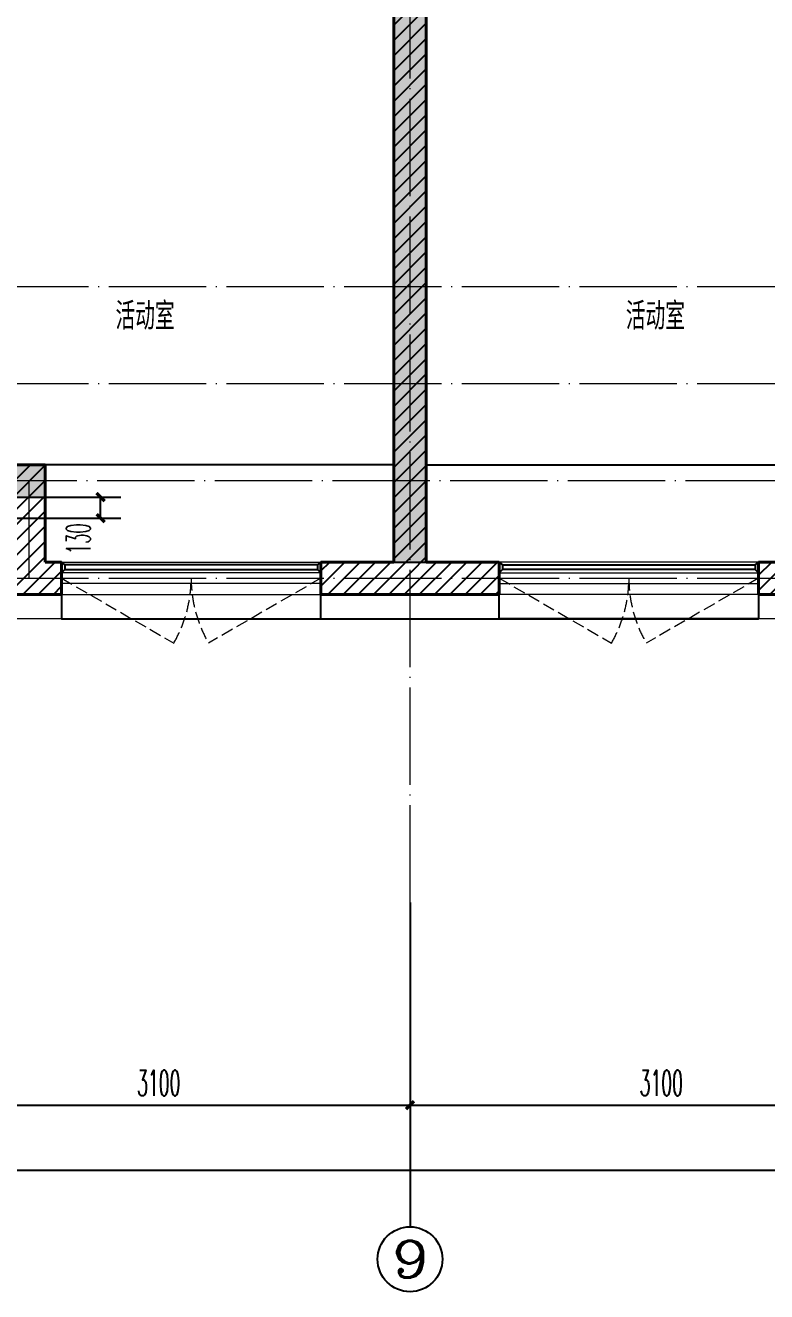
# Model space of a CAD drawing. Extents: x 27938 to 1042331, y -235042 to 1535213.
# Drawn here: x 692244 to 696817, y 130382 to 138192 of the extents above; entities that cross this region are included whole.
import ezdxf
from ezdxf.enums import TextEntityAlignment as Align

# ---------------------------------------------------------------- set-up
doc = ezdxf.new("R2010")
doc.units = 0
doc.header["$LTSCALE"] = 1000
doc.header["$MEASUREMENT"] = 0
doc.linetypes.add('DASH', pattern=[0.35, 0.25, -0.1])
doc.linetypes.add('DOTE', pattern=[2.42, 2, -0.2, 0.02, -0.2])
for name, color, linetype in [('$RECOVER_210609100354-0', 7, 'Continuous'), ('$RECOVER_210609100354-5', 7, 'Continuous'), ('3-栏杆1', 135, 'Continuous'), ('3.5方案汇报，与郭总、侯月琴确定户型_t8$0$2020.03.04 -1安徽标准化洋房户型(UA）_t8_t8$0$看线', 154, 'Continuous'), ('AXIS', 3, 'Continuous'), ('AXIS_TEXT', 4, 'Continuous'), ('COLUMN', 9, 'Continuous'), ('PUB_TEXT', 4, 'Continuous'), ('TWT_DIM', 3, 'Continuous'), ('保温', 6, 'Continuous'), ('看线', 251, 'Continuous')]:
    doc.layers.add(name, color=color, linetype=linetype)
for name, color, linetype, lineweight in [('DOTE', 19, 'DOTE', 9), ('PUB_HATCH', 8, 'Continuous', 9), ('WALL', 9, 'Continuous', 40), ('WINDOW', 8, 'Continuous', 15)]:
    doc.layers.add(name, color=color, linetype=linetype, lineweight=lineweight)
doc.styles.add('_TCH_AXIS', font='COMPLEX', dxfattribs={"bigfont": 'GBCBIG'})
doc.styles.add('_TCH_DIM_T3', font='SIMPLEX.shx', dxfattribs={"width": 0.494118, "bigfont": 'GBCBIG.shx'})
doc.styles.add('COMPLEX', font='COMPLEX')
doc.styles.get("Standard").update_dxf_attribs({"font": 'gbenor.shx', "bigfont": 'gbcbig.shx'})
doc.dimstyles.new('_TCH_ARCH&&50', dxfattribs={"dimtxt": 157.5, "dimasz": 50, "dimexe": 125, "dimexo": 150, "dimgap": 58.75, "dimtad": 1, "dimdec": 0, "dimzin": 0, "dimdsep": 46, "dimtxsty": '_TCH_DIM_T3', "dimblk": 'ARCHTICK', "dimcen": 0.09, "dimclrt": 7, "dimazin": 0, "dimtfac": 1, "dimtdec": 0, "dimtix": 1, "dimtmove": 2, "dimatfit": 3, "dimldrblk": 'ARCHTICK', "dimfxl": 1, "dimtolj": 1, "dimtzin": 0, "dimarcsym": 0})
doc.dimstyles.new('_TWT_ARCH&&50', dxfattribs={"dimtxt": 148.75, "dimasz": 50, "dimexe": 125, "dimexo": 150, "dimgap": 63.125, "dimtad": 1, "dimdec": 0, "dimzin": 0, "dimdsep": 46, "dimtxsty": '_TCH_DIM_T3', "dimblk": 'ARCHTICK', "dimcen": 0.09, "dimclrt": 7, "dimazin": 2, "dimtfac": 1, "dimtdec": 0, "dimtix": 1, "dimtmove": 2, "dimatfit": 3, "dimfxl": 1, "dimtolj": 1, "dimtzin": 0, "dimarcsym": 0})
pattern_1 = [(45, (0, 47.75), (-47.022601, 47.022601), [])]

# ---------------------------------------------------------------- blocks, each defined once
blk = doc.blocks.new('GFDGDGRDGRDG')
at = {"layer": 'DOTE', "linetype": 'DOTE', "ltscale": 0.3}
for p, q in [((587793.7, 360558.3), (587793.7, 366358.3)), ((573593.7, 364358.3), (626393.7, 364358.3)), ((573593.7, 363758.3), (626393.7, 363758.3)), ((626393.7, 363158.3), (573593.7, 363158.3)), ((585443.7, 362558.3), (585443.7, 363158.3)), ((573593.7, 362558.3), (626393.7, 362558.3))]:
    blk.add_line(p, q, dxfattribs=at)
blk = doc.blocks.new('HFHFHFHFTF')
at = {"layer": 'PUB_HATCH'}
blk.add_hatch(color=256, dxfattribs=at).paths.add_polyline_path([(546266.6, 365523.7), (545516.6, 365523.7), (545516.6, 366973.7), (545316.6, 366973.7), (545316.6, 365323.7), (546266.6, 365323.7)])
at = {"layer": 'COLUMN', "color": 8}
for p, q in [((546266.6, 365523.7), (545516.6, 365523.7)), ((546266.6, 365323.7), (546266.6, 365523.7)), ((545316.6, 365323.7), (546266.6, 365323.7))]:
    blk.add_line(p, q, dxfattribs=at)
blk = doc.blocks.new('ASDFSD')
at = {"layer": '3-栏杆1', "color": 0}
for p, q in [((681762.6, 334937.5), (681742.3, 334955.3)), ((681742.3, 334955.3), (681762.6, 334937.5)), ((681742.3, 334888.4), (681762.6, 334908.3)), ((683322.1, 334937.5), (681762.6, 334937.5)), ((681762.6, 334937.5), (681762.6, 334908.3)), ((681762.6, 334908.2), (683322.1, 334908.2)), ((683322.1, 334937.5), (683342.3, 334955.3)), ((683342.3, 334955.3), (683322.1, 334937.5)), ((683322.1, 334937.5), (683322.1, 334908.3)), ((683322.1, 334908.3), (683342.3, 334888.4)), ((683342.3, 334888.4), (683322.1, 334908.3))]:
    blk.add_line(p, q, dxfattribs=at)
blk = doc.blocks.new('VDVDVDCZSCCS')
at = {"layer": '保温', "linetype": 'Continuous', "ltscale": 10}
h = blk.add_hatch(dxfattribs=at)
h.set_pattern_fill('HEX', color=251, scale=10, angle=90, style=0)
h.set_pattern_definition([(90, (0, 0), (-16.49778, 1e-15), [9.525, -19.05]), (210, (0, 0), (8.24889, -14.2874966), [9.525, -19.05]), (150, (6e-16, 9.525), (-8.24889, -14.2874966), [9.525, -19.05])])
h.paths.add_polyline_path([(548416.7, 364923.7), (548616.7, 364923.7), (548616.7, 368523.7), (548416.7, 368523.7)])
at = {"layer": '保温', "color": 251, "linetype": 'Continuous', "ltscale": 10}
blk.add_line((548416.6, 364923.7), (548616.6, 364923.7), dxfattribs=at)
blk = doc.blocks.new('_ArchTick')
at = {"color": 0, "linetype": 'ByBlock', "const_width": 0.4}
blk.add_lwpolyline([(-0.5, -0.5), (0.5, 0.5)], dxfattribs=at)
blk = doc.blocks.new('*D428')
at = {"layer": 'Defpoints', "color": 0}
for p in [(692036.6, 135282.3), (692708.2, 135282.3), (692036.6, 135152.3)]:
    blk.add_point(p, dxfattribs=at)
at = {"layer": 'TWT_DIM', "color": 0, "lineweight": -2}
for p, q in [((692186.6, 135282.3), (692833.2, 135282.3)), ((692708.2, 135152.3), (692708.2, 135282.3)), ((692186.6, 135152.3), (692833.2, 135152.3))]:
    blk.add_line(p, q, dxfattribs=at)
at = {"layer": 'TWT_DIM', "color": 0, "lineweight": -2, "xscale": 50, "yscale": 50, "zscale": 50}
for p, rotation in [((692708.2, 135282.3), 90), ((692708.2, 135152.3), 270)]:
    blk.add_blockref('_ArchTick', p, dxfattribs=dict(at, rotation=rotation))
at = {"layer": 'TWT_DIM', "color": 7, "insert": (692570.7, 135025.7), "char_height": 148.75, "attachment_point": 5, "rotation": 90, "style": '_TCH_DIM_T3'}
blk.add_mtext('\\A1;130', dxfattribs=at)
blk = doc.blocks.new('*D503')
at = {"layer": 'AXIS', "color": 0, "lineweight": -2}
for p, q in [((691516.6, 132632.3), (691516.6, 131407.3)), ((694616.6, 132632.3), (694616.6, 131407.3)), ((691516.6, 131532.3), (694616.6, 131532.3))]:
    blk.add_line(p, q, dxfattribs=at)
at = {"layer": 'Defpoints', "color": 0}
for p in [(691516.6, 132782.3), (694616.6, 132782.3), (694616.6, 131532.3)]:
    blk.add_point(p, dxfattribs=at)
at = {"layer": 'AXIS', "color": 0, "lineweight": -2, "xscale": 50, "yscale": 50, "zscale": 50, "rotation": 180}
blk.add_blockref('_ArchTick', (691516.6, 131532.3), dxfattribs=at)
at = {"layer": 'AXIS', "color": 0, "lineweight": -2, "xscale": 50, "yscale": 50, "zscale": 50}
blk.add_blockref('_ArchTick', (694616.6, 131532.3), dxfattribs=at)
at = {"layer": 'AXIS', "color": 7, "insert": (693066.6, 131669.8), "char_height": 157.5, "attachment_point": 5, "style": '_TCH_DIM_T3'}
blk.add_mtext('\\A1;3100', dxfattribs=at)
blk = doc.blocks.new('*D504')
at = {"layer": 'AXIS', "color": 0, "lineweight": -2}
for p, q in [((694616.6, 132632.3), (694616.6, 131407.3)), ((697716.6, 132632.3), (697716.6, 131407.3)), ((694616.6, 131532.3), (697716.6, 131532.3))]:
    blk.add_line(p, q, dxfattribs=at)
at = {"layer": 'Defpoints', "color": 0}
for p in [(694616.6, 132782.3), (697716.6, 132782.3), (697716.6, 131532.3)]:
    blk.add_point(p, dxfattribs=at)
at = {"layer": 'AXIS', "color": 0, "lineweight": -2, "xscale": 50, "yscale": 50, "zscale": 50, "rotation": 180}
blk.add_blockref('_ArchTick', (694616.6, 131532.3), dxfattribs=at)
at = {"layer": 'AXIS', "color": 0, "lineweight": -2, "xscale": 50, "yscale": 50, "zscale": 50}
blk.add_blockref('_ArchTick', (697716.6, 131532.3), dxfattribs=at)
at = {"layer": 'AXIS', "color": 7, "insert": (696166.6, 131669.8), "char_height": 157.5, "attachment_point": 5, "style": '_TCH_DIM_T3'}
blk.add_mtext('\\A1;3100', dxfattribs=at)
blk = doc.blocks.new('*D507')
at = {"layer": 'AXIS', "color": 0, "lineweight": -2}
for p, q in [((682316.6, 132632.3), (682316.6, 131007.3)), ((731316.6, 132632.3), (731316.6, 131007.3)), ((682316.6, 131132.3), (731316.6, 131132.3))]:
    blk.add_line(p, q, dxfattribs=at)
at = {"layer": 'Defpoints', "color": 0}
for p in [(682316.6, 132782.3), (731316.6, 132782.3), (731316.6, 131132.3)]:
    blk.add_point(p, dxfattribs=at)
at = {"layer": 'AXIS', "color": 0, "lineweight": -2, "xscale": 50, "yscale": 50, "zscale": 50, "rotation": 180}
blk.add_blockref('_ArchTick', (682316.6, 131132.3), dxfattribs=at)
at = {"layer": 'AXIS', "color": 0, "lineweight": -2, "xscale": 50, "yscale": 50, "zscale": 50}
blk.add_blockref('_ArchTick', (731316.6, 131132.3), dxfattribs=at)
at = {"layer": 'AXIS', "color": 7, "insert": (706816.6, 131269.8), "char_height": 157.5, "attachment_point": 5, "style": '_TCH_DIM_T3'}
blk.add_mtext('\\A1;49000', dxfattribs=at)
blk = doc.blocks.new('_AXISO')
blk.add_circle((0, 0), 0.5)
at = {"layer": 'AXIS_TEXT', "style": 'COMPLEX', "width": 1.041667}
blk.add_attdef('A', text='', height=0.56, dxfattribs=at).set_placement((-0.25, -0.28), (0.25, -0.28), align=Align.FIT)
blk = doc.blocks.new('$WINLIB2D$00000001')
at = {"color": 0}
for points in [[(-0.5, 0.5), (-0.5, -0.5)], [(-0.5, 0.5), (0.5, 0.5)], [(0.5, -0.5), (0.5, 0.5)], [(0.5, 0.1667), (-0.5, 0.1667)], [(0.5, -0.1667), (-0.5, -0.1667)], [(-0.5, -0.5), (0.5, -0.5)]]:
    blk.add_lwpolyline(points, dxfattribs=at)

msp = doc.modelspace()

# ---------------------------------------------------------------- hatches: boundary and pattern name
at = {"layer": '$RECOVER_210609100354-5'}
h = msp.add_hatch(dxfattribs=at)
h.set_pattern_fill('普通砖', color=256, scale=50, style=0)
h.set_pattern_definition(pattern_1)
h.paths.add_polyline_path([(694616.6, 138549), (694516.6, 138482.3), (694516.6, 134882.3), (694616.6, 134815.7), (694716.6, 134882.3), (694716.6, 138482.3)])
h = msp.add_hatch(dxfattribs=at)
h.set_pattern_fill('普通砖', color=256, scale=50, style=0)
h.set_pattern_definition(pattern_1)
h.paths.add_polyline_path([(692166.6, 135282.3), (692366.6, 135482.3), (691616.6, 135482.3), (691516.6, 135415.7), (691516.6, 135282.3)])
h = msp.add_hatch(dxfattribs=at)
h.set_pattern_fill('普通砖', color=256, scale=50, style=0)
h.set_pattern_definition(pattern_1)
h.paths.add_polyline_path([(692366.6, 135482.3), (692166.6, 135282.3), (692166.6, 134682.3), (692366.6, 134882.3)])
h = msp.add_hatch(dxfattribs=at)
h.set_pattern_fill('普通砖', color=256, scale=50, style=0)
h.set_pattern_definition(pattern_1)
h.paths.add_polyline_path([(692166.6, 134682.3), (692466.6, 134682.3), (692466.6, 134882.3), (692366.6, 134882.3)])
h = msp.add_hatch(dxfattribs=at)
h.set_pattern_fill('普通砖', color=256, scale=50, style=0)
h.set_pattern_definition(pattern_1)
h.paths.add_polyline_path([(694516.6, 134882.3), (694066.6, 134882.3), (694066.6, 134682.3), (694616.6, 134682.3), (694616.6, 134815.7)])
h = msp.add_hatch(dxfattribs=at)
h.set_pattern_fill('普通砖', color=256, scale=50, style=0)
h.set_pattern_definition(pattern_1)
h.paths.add_polyline_path([(694616.6, 134682.3), (695166.6, 134682.3), (695166.6, 134882.3), (694716.6, 134882.3), (694616.6, 134815.7)])
h = msp.add_hatch(dxfattribs=at)
h.set_pattern_fill('普通砖', color=256, scale=50, style=0)
h.set_pattern_definition(pattern_1)
h.paths.add_polyline_path([(696866.6, 134882.3), (696766.6, 134882.3), (696766.6, 134682.3), (697066.6, 134682.3)])

# ---------------------------------------------------------------- linework, layer by layer
at = {"layer": '$RECOVER_210609100354-0', "color": 8, "const_width": 8}
for points in [[(692166.6, 134682.3), (692166.6, 134532.3), (692466.6, 134532.3), (692466.6, 134682.3)], [(697066.6, 134682.3), (697066.6, 134532.3), (696766.6, 134532.3), (696766.6, 134682.3)]]:
    msp.add_lwpolyline(points, dxfattribs=at)
at = {"layer": '3.5方案汇报，与郭总、侯月琴确定户型_t8$0$2020.03.04 -1安徽标准化洋房户型(UA）_t8_t8$0$看线', "color": 8, "ltscale": 10}
for p, q in [((694516.6, 135482.3), (692366.6, 135482.3)), ((694716.6, 135482.3), (696866.6, 135482.3))]:
    msp.add_line(p, q, dxfattribs=at)
at = {"layer": 'AXIS'}
msp.add_line((694616.6, 132782.3), (694616.6, 130782.3), dxfattribs=at)
at = {"layer": 'WALL', "color": 8}
for p, q in [((694516.6, 138482.3), (694516.6, 134882.3)), ((694716.6, 138482.3), (694716.6, 134882.3)), ((692366.6, 135482.3), (691616.6, 135482.3)), ((692366.6, 135482.3), (692366.6, 134882.3)), ((692466.6, 134882.3), (692366.6, 134882.3)), ((692466.6, 134682.3), (692466.6, 134882.3)), ((694516.6, 134882.3), (694066.6, 134882.3)), ((694066.6, 134882.3), (694066.6, 134682.3)), ((695166.6, 134882.3), (694716.6, 134882.3)), ((695166.6, 134682.3), (695166.6, 134882.3)), ((696866.6, 134882.3), (696766.6, 134882.3)), ((696766.6, 134882.3), (696766.6, 134682.3)), ((692166.6, 134682.3), (692466.6, 134682.3)), ((694066.6, 134682.3), (694616.6, 134682.3)), ((694616.6, 134682.3), (695166.6, 134682.3)), ((696766.6, 134682.3), (697066.6, 134682.3))]:
    msp.add_line(p, q, dxfattribs=at)
at = {"layer": 'WINDOW', "color": 8, "linetype": 'DASH', "ltscale": 0.3}
for points in [[(692466.6, 134782.3), (693159.4, 134382.3, 0.131652), (693266.6, 134782.3)], [(692466.6, 134782.3), (693159.4, 134382.3, 0.131652), (693266.6, 134782.3)], [(694066.6, 134782.3), (693373.8, 134382.3, -0.131652), (693266.6, 134782.3)], [(694066.6, 134782.3), (693373.8, 134382.3, -0.131652), (693266.6, 134782.3)], [(695166.6, 134782.3), (695859.4, 134382.3, 0.131652), (695966.6, 134782.3)], [(695166.6, 134782.3), (695859.4, 134382.3, 0.131652), (695966.6, 134782.3)], [(696766.6, 134782.3), (696073.8, 134382.3, -0.131652), (695966.6, 134782.3)], [(696766.6, 134782.3), (696073.8, 134382.3, -0.131652), (695966.6, 134782.3)]]:
    msp.add_lwpolyline(points, format="xyb", dxfattribs=at)
at = {"layer": '看线', "color": 8, "ltscale": 0.5}
for points in [[(692466.6, 134682.3), (692466.6, 134532.3), (694066.6, 134532.3), (694066.6, 134682.3)], [(696766.6, 134682.3), (696766.6, 134532.3), (695166.6, 134532.3), (695166.6, 134682.3)], [(692466.6, 134532.3), (696766.6, 134532.3)]]:
    msp.add_lwpolyline(points, dxfattribs=at)

# ---------------------------------------------------------------- block references
at = {"color": 8}
for name in ['HFHFHFHFTF', 'VDVDVDCZSCCS']:
    msp.add_blockref(name, (146100, -230041.4), dxfattribs=at)
at = {"layer": '3-栏杆1', "color": 8}
msp.add_blockref('ASDFSD', (10724.3, -200073), dxfattribs=at)
at = {"layer": '3-栏杆1', "color": 8, "xscale": -1}
msp.add_blockref('ASDFSD', (1378508.9, -200073), dxfattribs=at)
at = {"layer": '3.5方案汇报，与郭总、侯月琴确定户型_t8$0$2020.03.04 -1安徽标准化洋房户型(UA）_t8_t8$0$看线', "ltscale": 10}
msp.add_blockref('GFDGDGRDGRDG', (106822.9, -227776), dxfattribs=at)
at = {"layer": 'AXIS'}
ref = msp.add_blockref('_AXISO', (694616.6, 130582.3), dxfattribs=dict(at, xscale=400, yscale=400, zscale=400))
ref.add_attrib('A', '9', dxfattribs={"layer": 'AXIS_TEXT', "height": 226.3, "style": '_TCH_AXIS', "width": 1.5}).set_placement((694503.4, 130469.2), (694729.7, 130469.2), align=Align.FIT)
at = {"layer": 'WINDOW', "color": 8, "xscale": -1600, "zscale": -1600}
for p, yscale, rotation in [((693266.6, 134782.3), 199.9999999480788, 179.9999999967472), ((695966.6, 134782.3), -199.9999999480788, 3.252746161958773e-09)]:
    msp.add_blockref('$WINLIB2D$00000001', p, dxfattribs=dict(at, yscale=yscale, rotation=rotation))

# ---------------------------------------------------------------- texts
at = {"layer": 'PUB_TEXT', "color": 8}
for p in [(692800.3, 136314.6), (695948.1, 136314.6)]:
    msp.add_text('活动室', height=168.79, dxfattribs=at).set_placement(p)

# ---------------------------------------------------------------- dimensions: what is measured, and where the dimension line sits
at = {"layer": 'AXIS'}
for p1, p2, distance, picture, middle in [((682316.6, 132782.3), (731316.6, 132782.3), -1650, '*D507', (706816.6, 131269.8)), ((691516.6, 132782.3), (694616.6, 132782.3), -1250, '*D503', (693066.6, 131669.8)), ((694616.6, 132782.3), (697716.6, 132782.3), -1250, '*D504', (696166.6, 131669.8))]:
    dim = msp.add_aligned_dim(p1=p1, p2=p2, distance=distance, dimstyle='_TCH_ARCH&&50', dxfattribs=at)
    dim.commit()
    dim.dimension.update_dxf_attribs({"geometry": picture, "text_midpoint": middle})
at = {"layer": 'TWT_DIM'}
dim = msp.add_linear_dim(base=(692708.2, 135282.3), p1=(692036.6, 135152.3), p2=(692036.6, 135282.3), angle=90, dimstyle='_TWT_ARCH&&50', dxfattribs=at)
dim.commit()
dim.dimension.update_dxf_attribs({"geometry": '*D428', "text_midpoint": (692570.7, 135025.7), "dimtype": 129})

doc.saveas('drawing.dxf')
